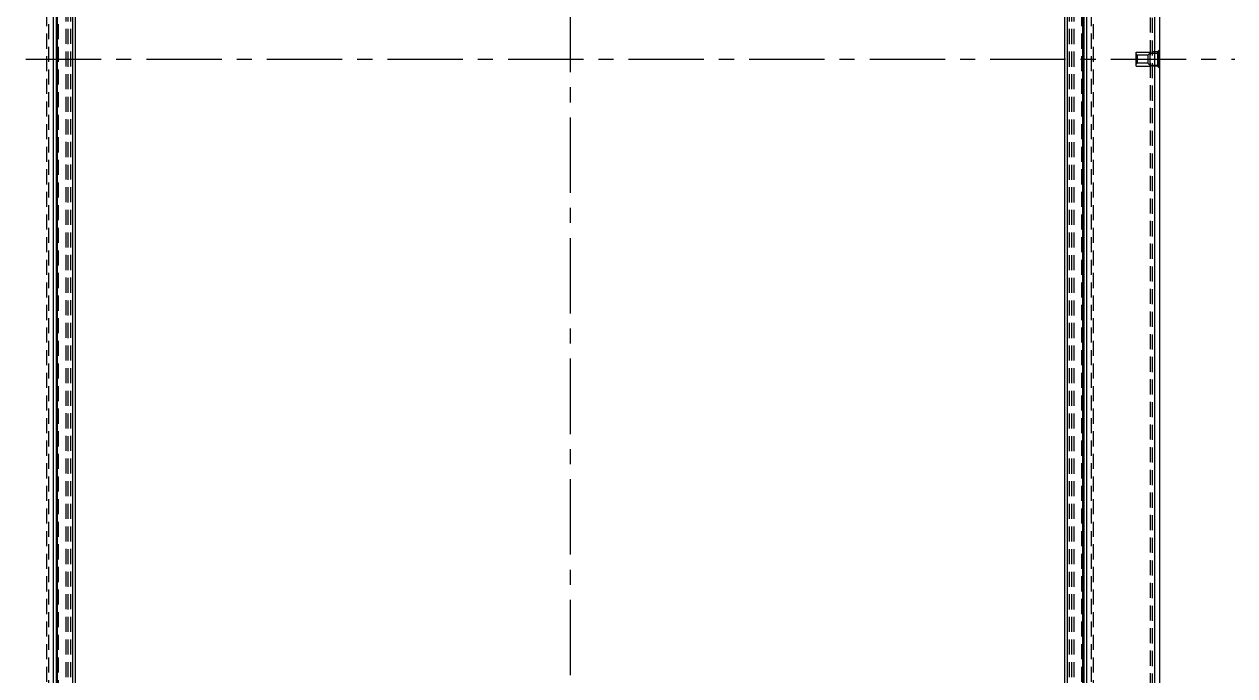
# Model space of a CAD drawing. Header units: millimetres. Extents: x -3132 to 28633, y 682 to 5849.
# Drawn here: x 19656 to 20166, y 1930 to 2204 of the extents above; entities that cross this region are included whole.
import ezdxf

# ---------------------------------------------------------------- set-up
doc = ezdxf.new("R2010")
doc.units = ezdxf.units.MM
doc.linetypes.add('CENTER', pattern=[50.8, 31.75, -6.35, 6.35, -6.35])
doc.linetypes.add('HIDDEN', pattern=[9.525, 6.35, -3.175])
for name, color, linetype in [('02___PRT_ALL_AXES', 7, 'Continuous'), ('DEFAULT_2', 8, 'HIDDEN'), ('标准', 3, 'Continuous')]:
    doc.layers.add(name, color=color, linetype=linetype)

msp = doc.modelspace()

# ---------------------------------------------------------------- linework, layer by layer
at = {"color": 7, "linetype": 'Continuous'}
for p, q in [((20134.594, 1691.194), (20134.594, 2688.194)), ((19668.494, 1731.294), (19668.494, 2648.094)), ((19669.494, 2648.094), (19669.494, 1731.294)), ((20102.694, 1731.294), (20102.694, 2648.094)), ((20103.694, 2648.094), (20103.694, 1731.294)), ((19669.994, 2611.194), (19669.994, 1768.194)), ((19676.594, 1768.194), (19676.594, 2611.194)), ((19677.594, 2611.194), (19677.594, 1768.194)), ((20094.594, 1768.194), (20094.594, 2611.194)), ((20095.594, 2611.194), (20095.594, 1768.194)), ((20102.194, 1768.194), (20102.194, 2611.194)), ((20132.594, 1800.694), (20132.594, 2578.694))]:
    msp.add_line(p, q, dxfattribs=at)
at = {"layer": '02___PRT_ALL_AXES', "color": 8, "linetype": 'HIDDEN'}
for p, q in [((20124.594, 2192.644), (20133.994, 2192.644)), ((20124.594, 2186.744), (20124.594, 2192.644)), ((20133.994, 2192.644), (20134.594, 2193.244)), ((20133.994, 2192.644), (20133.994, 2186.744)), ((20134.594, 2186.144), (20134.594, 2193.244)), ((20124.594, 2186.744), (20133.994, 2186.744)), ((20133.994, 2186.744), (20134.594, 2186.144))]:
    msp.add_line(p, q, dxfattribs=at)
at = {"layer": 'DEFAULT_2', "color": 8, "linetype": 'HIDDEN'}
for p, q in [((19673.594, 2688.194), (19673.594, 1691.194)), ((19674.594, 1691.194), (19674.594, 2688.194)), ((19675.594, 2688.194), (19675.594, 1691.194)), ((20096.594, 1691.194), (20096.594, 2688.194)), ((20097.594, 1691.194), (20097.594, 2688.194)), ((20098.594, 1691.194), (20098.594, 2688.194)), ((19665.494, 2648.094), (19665.494, 1731.294)), ((19666.494, 1731.294), (19666.494, 2648.094)), ((19670.494, 1731.294), (19670.494, 2648.094)), ((20101.694, 2648.094), (20101.694, 1731.294)), ((20105.694, 2648.094), (20105.694, 1731.294)), ((20106.694, 1731.294), (20106.694, 2648.094)), ((20130.594, 2578.694), (20130.594, 1800.694)), ((20131.594, 1800.694), (20131.594, 2578.694)), ((20134.594, 2193.694), (20133.594, 2192.694)), ((20125.094, 2191.344), (20124.594, 2191.844)), ((20124.594, 2187.544), (20124.594, 2191.844)), ((20129.594, 2191.344), (20125.094, 2191.344)), ((20125.094, 2191.344), (20125.094, 2188.044)), ((20129.594, 2191.344), (20130.444, 2192.194)), ((20129.594, 2191.344), (20129.594, 2188.044)), ((20130.444, 2192.194), (20134.594, 2192.194)), ((20130.444, 2192.194), (20130.444, 2187.194)), ((20133.594, 2192.694), (20131.594, 2192.694)), ((20133.594, 2192.694), (20133.594, 2186.694)), ((20125.094, 2188.044), (20124.594, 2187.544)), ((20129.594, 2188.044), (20125.094, 2188.044)), ((20129.594, 2188.044), (20130.444, 2187.194)), ((20130.444, 2187.194), (20134.594, 2187.194)), ((20133.594, 2186.694), (20131.594, 2186.694)), ((20134.594, 2185.694), (20133.594, 2186.694))]:
    msp.add_line(p, q, dxfattribs=at)
at = {"layer": '标准', "color": 1, "linetype": 'CENTER'}
for p, q in [((19886.094, 2723.917), (19886.094, 1655.472)), ((19605.966, 2189.694), (20166.222, 2189.694))]:
    msp.add_line(p, q, dxfattribs=at)

doc.saveas('drawing.dxf')
